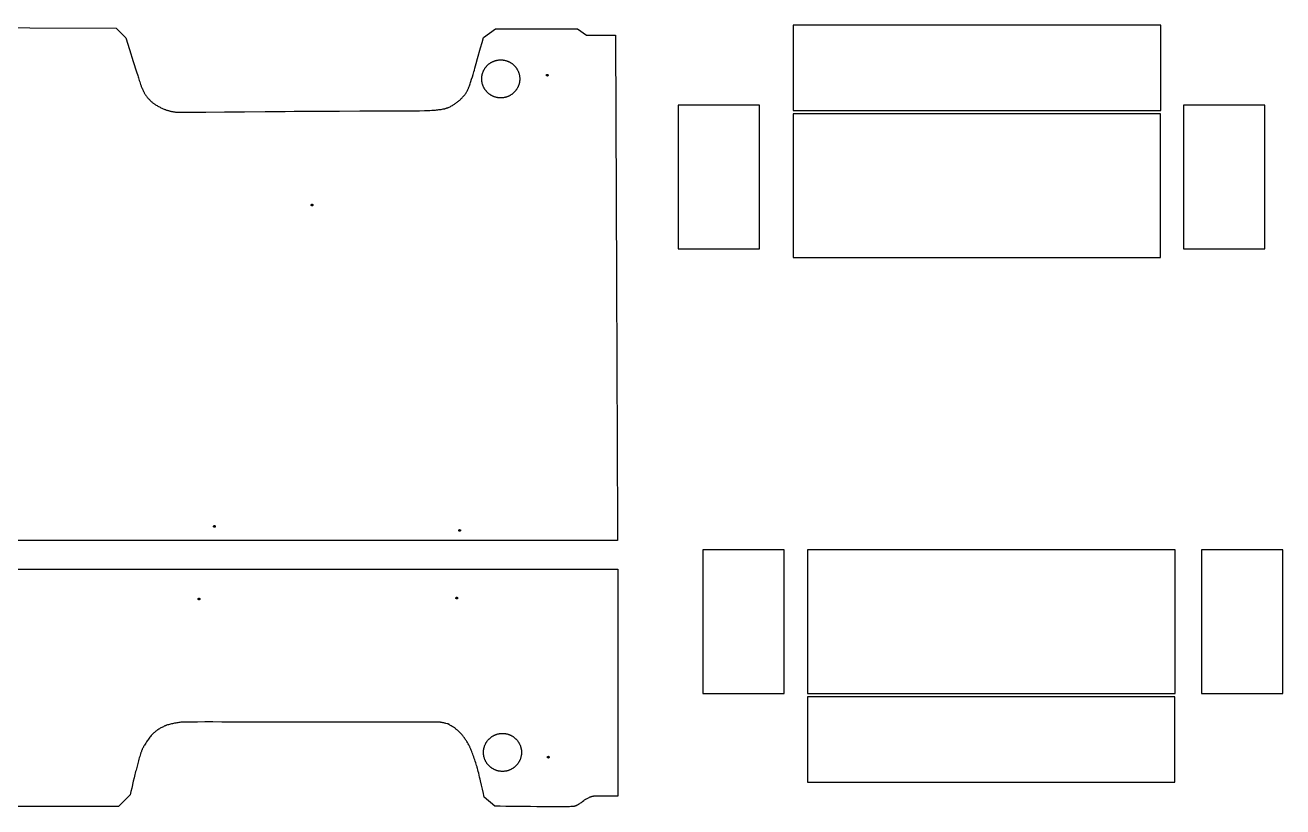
# Model space of a CAD drawing. Extents: x -1323 to 4106, y -2882 to 4656.
# Drawn here: x 667 to 3644, y -295 to 1556 of the extents above; entities that cross this region are included whole.
import ezdxf

# ---------------------------------------------------------------- set-up
doc = ezdxf.new("R2010")
doc.units = 0
doc.layers.add('Default_Layer', color=1, linetype='CONTINUOUS')

msp = doc.modelspace()

# ---------------------------------------------------------------- linework, layer by layer
at = {"layer": 'Default_Layer'}
for points in [[(472.5, 1550.6), (882.3, 1548.5), (905.3, 1525.5), (913.6, 1498.6), (922.6, 1469.6), (930.3, 1445), (933, 1436.3), (934, 1433.2), (934.6, 1431.2), (936.7, 1424.7), (937.8, 1421.4), (938.9, 1418.2), (940, 1415), (940.5, 1413.5), (941.1, 1411.9), (941.6, 1410.5), (942.2, 1409.1), (942.8, 1407.7), (943.3, 1406.5), (944.4, 1404), (945.6, 1401.5), (946.8, 1399), (947.4, 1397.8), (948.1, 1396.6), (948.7, 1395.4), (949.4, 1394.2), (950.1, 1393.1), (950.8, 1391.9), (951.5, 1390.8), (952.3, 1389.6), (953.1, 1388.5), (953.9, 1387.4), (954.7, 1386.3), (955.6, 1385.2), (956.5, 1384.1), (957.5, 1383), (958.5, 1381.8), (959.5, 1380.7), (960.6, 1379.6), (961.6, 1378.4), (962.8, 1377.3), (963.9, 1376.2), (965, 1375.2), (966.2, 1374.1), (967.4, 1373.1), (968.6, 1372.1), (969.8, 1371.2), (971, 1370.2), (972.3, 1369.3), (973.8, 1368.4), (975.3, 1367.4), (977, 1366.4), (978.8, 1365.4), (980.6, 1364.4), (982.4, 1363.3), (984.4, 1362.3), (986.3, 1361.4), (988.2, 1360.4), (990.1, 1359.5), (991.9, 1358.7), (993.7, 1357.9), (995.4, 1357.1), (997, 1356.5), (998.5, 1355.9), (999.9, 1355.4), (1001.4, 1354.9), (1002.8, 1354.4), (1004.3, 1353.9), (1005.8, 1353.5), (1007.2, 1353.1), (1008.7, 1352.7), (1010.2, 1352.4), (1011.7, 1352), (1013.2, 1351.7), (1014.7, 1351.4), (1016.2, 1351.1), (1017.7, 1350.9), (1019.2, 1350.6), (1020.7, 1350.4), (1022.2, 1350.2), (1022.8, 1350.2), (1023.5, 1350.2), (1025.9, 1350.1), (1029.2, 1350.1), (1033.4, 1350), (1038.5, 1350), (1044.4, 1350), (1058.6, 1350), (1075.5, 1350.1), (1094.6, 1350.2), (1138.2, 1350.6), (1186.1, 1350.9), (1235.1, 1351.4), (1282, 1351.7), (1303.6, 1351.9), (1323.4, 1352), (1343.2, 1352.1), (1364.6, 1352.2), (1410.9, 1352.4), (1459.2, 1352.6), (1506.5, 1352.7), (1549.7, 1352.9), (1568.9, 1353), (1585.9, 1353.2), (1600.3, 1353.3), (1611.8, 1353.4), (1616.4, 1353.5), (1620, 1353.6), (1622.8, 1353.7), (1624.6, 1353.8), (1629.8, 1354.2), (1635.3, 1354.6), (1638, 1354.9), (1640.8, 1355.1), (1643.5, 1355.4), (1646.2, 1355.8), (1648.9, 1356.1), (1651.5, 1356.5), (1654.1, 1356.9), (1656.5, 1357.4), (1657.7, 1357.6), (1658.9, 1357.9), (1660, 1358.1), (1661.1, 1358.4), (1662.2, 1358.7), (1663.3, 1359), (1664.3, 1359.3), (1665.2, 1359.7), (1666.2, 1360), (1667.1, 1360.4), (1668, 1360.7), (1669, 1361.1), (1670.8, 1361.9), (1672.7, 1362.8), (1674.5, 1363.7), (1676.3, 1364.7), (1678.1, 1365.7), (1679.8, 1366.8), (1681.6, 1367.9), (1683.3, 1369), (1684.9, 1370.1), (1686.6, 1371.3), (1688.2, 1372.5), (1689.7, 1373.7), (1691.2, 1374.9), (1692.7, 1376.1), (1694.2, 1377.3), (1695.6, 1378.6), (1697, 1379.9), (1698.4, 1381.2), (1699.8, 1382.5), (1701.1, 1383.9), (1702.4, 1385.3), (1703.7, 1386.7), (1705, 1388.2), (1706.2, 1389.6), (1707.4, 1391.1), (1708.5, 1392.7), (1709.6, 1394.2), (1710.7, 1395.8), (1711.7, 1397.4), (1712.7, 1399), (1713.2, 1399.9), (1713.7, 1400.8), (1714.1, 1401.7), (1714.6, 1402.7), (1715.1, 1403.7), (1715.6, 1404.8), (1716, 1405.9), (1716.5, 1407), (1717.4, 1409.4), (1718.4, 1411.9), (1719.3, 1414.5), (1720.2, 1417.2), (1721.1, 1419.9), (1722, 1422.7), (1723.7, 1428.2), (1725.4, 1433.7), (1727, 1438.9), (1727.9, 1441.8), (1729, 1445.3), (1730.2, 1449.5), (1731.6, 1454.2), (1734.6, 1464.9), (1737.9, 1476.8), (1745, 1502.5), (1748.5, 1515), (1751.7, 1526.6), (1780, 1547.3), (1974.1, 1547.3), (1995.9, 1532), (2064.1, 1532), (2066.4, 949.1), (2068.9, 366.3), (2068.9, 366.3), (2068.9, 335.5), (1585.7, 335.5), (1102.5, 335.5), (619.3, 335.5)], [(-351.3, 267.5), (2069.9, 267.5), (2070, -269.9), (2062.5, -269.8), (2054.2, -269.8), (2037, -269.7), (2029.2, -269.7), (2022.6, -269.7), (2019.9, -269.7), (2017.7, -269.8), (2016.1, -269.8), (2015.1, -269.9), (2013.9, -270), (2012.6, -270.2), (2011.3, -270.4), (2010, -270.7), (2008.7, -270.9), (2007.5, -271.3), (2006.2, -271.6), (2005, -272), (2004.4, -272.2), (2003.7, -272.5), (2002.4, -273.1), (2000.9, -273.7), (1999.4, -274.5), (1997.9, -275.2), (1996.4, -276), (1993.5, -277.6), (1993.1, -277.8), (1992.7, -278.1), (1991.7, -278.8), (1990.5, -279.6), (1989.2, -280.6), (1986.2, -282.9), (1984.5, -284.2), (1982.7, -285.5), (1980.8, -286.8), (1978.9, -288), (1977.9, -288.7), (1976.9, -289.3), (1975.9, -289.9), (1975, -290.4), (1974, -291), (1973, -291.5), (1972, -292), (1971, -292.5), (1970, -292.9), (1969.1, -293.3), (1968.1, -293.6), (1967.2, -293.9), (1966.6, -294), (1966, -294.1), (1965.1, -294.2), (1964.1, -294.3), (1963, -294.4), (1961.7, -294.5), (1958.8, -294.7), (1955.4, -294.8), (1951.5, -294.9), (1947.2, -295), (1942.4, -295.1), (1937.3, -295.1), (1931.8, -295.1), (1925.9, -295.1), (1919.8, -295.1), (1906.7, -295.1), (1892.9, -294.9), (1878.3, -294.8), (1863.4, -294.6), (1833.4, -294.3), (1818.7, -294.1), (1804.6, -294), (1791.2, -293.9), (1778.9, -293.9), (1753.7, -272.6), (1752.6, -268.1), (1751.5, -263.4), (1749.3, -253.6), (1747.1, -243.7), (1744.9, -233.9), (1743.8, -229.2), (1742.7, -224.5), (1741.6, -220), (1740.6, -215.6), (1739.5, -211.5), (1738.5, -207.6), (1737.5, -204), (1737, -202.3), (1736.6, -200.7), (1735.6, -197.5), (1734.6, -194.2), (1733.5, -190.8), (1732.3, -187.3), (1731.2, -183.8), (1730, -180.3), (1728.7, -176.8), (1727.5, -173.4), (1726.3, -170.1), (1725.1, -166.9), (1723.9, -163.8), (1722.8, -160.9), (1721.7, -158.2), (1720.6, -155.7), (1719.6, -153.5), (1719.1, -152.5), (1718.7, -151.5), (1717.8, -149.8), (1716.8, -148), (1715.8, -146.1), (1714.7, -144.3), (1713.6, -142.5), (1712.5, -140.7), (1711.4, -138.9), (1710.2, -137.1), (1709.1, -135.4), (1707.9, -133.7), (1706.8, -132.1), (1705.6, -130.5), (1704.5, -129), (1703.4, -127.6), (1702.3, -126.2), (1701.3, -125), (1700.3, -123.8), (1699.1, -122.5), (1697.9, -121.2), (1696.7, -120), (1695.4, -118.7), (1694.1, -117.5), (1692.8, -116.2), (1691.6, -115), (1690.3, -113.9), (1689, -112.8), (1687.8, -111.7), (1686.7, -110.8), (1685.6, -109.9), (1684.6, -109.1), (1683.8, -108.4), (1683, -107.8), (1682.2, -107.3), (1681.4, -106.7), (1680.4, -106.2), (1679.5, -105.6), (1678.5, -105.1), (1677.5, -104.5), (1675.5, -103.5), (1672.1, -101.8), (1671.1, -101.3), (1670.8, -101.1), (1670.6, -101), (1670.6, -100.9), (1670.6, -100.8), (1670.6, -100.7), (1670.6, -100.5), (1670.6, -100.3), (1670.7, -100.1), (1670.7, -100), (1670.7, -99.8), (1670.7, -99.7), (1670.6, -99.7), (1670.6, -99.6), (1670.4, -99.6), (1669.9, -99.4), (1669.2, -99.2), (1668.2, -98.9), (1665.8, -98.2), (1662.7, -97.4), (1661.1, -97), (1659.4, -96.7), (1657.7, -96.3), (1655.9, -95.9), (1654.3, -95.6), (1652.6, -95.3), (1651.1, -95.1), (1649.7, -94.9), (1649.2, -94.8), (1648.5, -94.8), (1646.2, -94.8), (1642.9, -94.7), (1638.7, -94.7), (1627.5, -94.6), (1613.1, -94.5), (1595.9, -94.5), (1576.4, -94.5), (1531.9, -94.6), (1432.7, -94.8), (1384.9, -94.9), (1342.6, -94.9), (1322.4, -94.9), (1300.5, -94.8), (1253.2, -94.7), (1203.8, -94.5), (1155.4, -94.3), (1132.6, -94.3), (1111.3, -94.2), (1091.7, -94.2), (1074.4, -94.3), (1066.7, -94.3), (1059.8, -94.3), (1053.5, -94.4), (1048.1, -94.5), (1043.5, -94.5), (1039.9, -94.6), (1037.1, -94.8), (1036.1, -94.8), (1035.4, -94.9), (1033, -95.2), (1030.5, -95.5), (1028, -95.9), (1025.5, -96.3), (1023, -96.7), (1020.4, -97.2), (1017.9, -97.7), (1015.4, -98.2), (1013, -98.7), (1010.6, -99.3), (1008.2, -100), (1005.9, -100.6), (1003.7, -101.3), (1001.6, -102.1), (1000.5, -102.4), (999.5, -102.8), (998.5, -103.2), (997.5, -103.6), (995.7, -104.4), (993.8, -105.3), (991.9, -106.2), (990.1, -107.1), (988.2, -108.1), (986.4, -109.1), (984.6, -110.2), (982.9, -111.3), (981.1, -112.4), (979.4, -113.6), (977.7, -114.8), (976.1, -116.1), (974.5, -117.4), (972.9, -118.7), (971.3, -120.1), (969.8, -121.5), (969.1, -122.2), (968.3, -123), (967.5, -123.8), (966.7, -124.6), (965.9, -125.5), (965.1, -126.4), (963.5, -128.3), (961.8, -130.3), (960.2, -132.4), (958.5, -134.6), (956.9, -136.9), (955.2, -139.2), (953.6, -141.5), (952, -144), (950.5, -146.4), (949.1, -148.8), (948.4, -150), (947.7, -151.3), (947, -152.5), (946.4, -153.7), (945.7, -154.9), (945.1, -156.1), (944.6, -157.3), (944, -158.6), (943.4, -159.8), (942.9, -161.2), (942.3, -162.5), (941.8, -163.9), (941.3, -165.3), (940.8, -166.8), (940.2, -168.3), (939.8, -169.8), (938.8, -172.9), (937.8, -176), (936.9, -179.2), (936, -182.5), (935.1, -185.8), (933.4, -192.4), (931.7, -198.9), (930.8, -202.1), (930, -205.2), (929.1, -208.4), (928.2, -211.8), (927.3, -215.3), (926.4, -218.9), (924.5, -226.5), (922.6, -234.5), (918.8, -250.8), (916.9, -258.9), (915, -266.8), (887.7, -294.1), (-351, -294.1)]]:
    msp.add_lwpolyline(points, dxfattribs=at)
for points in [[(3355.2, 1555.9), (2485.2, 1555.9), (2485.2, 1353.9), (3355.2, 1353.9), (3355.2, 1555.9)], [(1747.6, 1428.6), (1747.6, 1429.8), (1747.7, 1430.9), (1747.8, 1432.1), (1747.9, 1433.2), (1748, 1434.3), (1748.1, 1435.5), (1748.3, 1436.6), (1748.5, 1437.7), (1748.8, 1438.8), (1749, 1439.9), (1749.3, 1440.9), (1749.7, 1442), (1750, 1443), (1750.4, 1444.1), (1750.7, 1445.1), (1751.2, 1446.1), (1751.6, 1447.1), (1752.1, 1448.1), (1752.6, 1449.1), (1753.1, 1450.1), (1753.6, 1451), (1754.1, 1451.9), (1754.7, 1452.9), (1755.3, 1453.8), (1755.9, 1454.7), (1756.6, 1455.5), (1757.2, 1456.4), (1757.9, 1457.2), (1758.6, 1458.1), (1759.3, 1458.9), (1760.1, 1459.7), (1760.8, 1460.4), (1761.6, 1461.2), (1762.4, 1461.9), (1763.2, 1462.6), (1764, 1463.3), (1764.8, 1464), (1765.7, 1464.7), (1766.6, 1465.3), (1767.5, 1465.9), (1768.4, 1466.5), (1769.3, 1467.1), (1770.2, 1467.6), (1771.2, 1468.2), (1772.1, 1468.7), (1773.1, 1469.2), (1774.1, 1469.6), (1775.1, 1470.1), (1776.1, 1470.5), (1777.2, 1470.9), (1778.2, 1471.2), (1779.2, 1471.6), (1780.3, 1471.9), (1781.4, 1472.2), (1782.5, 1472.5), (1783.6, 1472.7), (1784.7, 1472.9), (1785.8, 1473.1), (1786.9, 1473.2), (1788, 1473.4), (1789.2, 1473.5), (1790.3, 1473.6), (1791.5, 1473.6), (1792.6, 1473.6), (1793.8, 1473.6), (1794.9, 1473.6), (1796.1, 1473.5), (1797.2, 1473.4), (1798.4, 1473.2), (1799.5, 1473.1), (1800.6, 1472.9), (1801.7, 1472.7), (1802.8, 1472.5), (1803.9, 1472.2), (1804.9, 1471.9), (1806, 1471.6), (1807.1, 1471.2), (1808.1, 1470.9), (1809.1, 1470.5), (1810.1, 1470.1), (1811.1, 1469.6), (1812.1, 1469.2), (1813.1, 1468.7), (1814.1, 1468.2), (1815, 1467.6), (1816, 1467.1), (1816.9, 1466.5), (1817.8, 1465.9), (1818.7, 1465.3), (1819.6, 1464.7), (1820.4, 1464), (1821.3, 1463.3), (1822.1, 1462.6), (1822.9, 1461.9), (1823.7, 1461.2), (1824.4, 1460.4), (1825.2, 1459.7), (1825.9, 1458.9), (1826.7, 1458.1), (1827.4, 1457.2), (1828, 1456.4), (1828.7, 1455.5), (1829.3, 1454.7), (1829.9, 1453.8), (1830.5, 1452.9), (1831.1, 1451.9), (1831.7, 1451), (1832.2, 1450.1), (1832.7, 1449.1), (1833.2, 1448.1), (1833.7, 1447.1), (1834.1, 1446.1), (1834.5, 1445.1), (1834.9, 1444.1), (1835.3, 1443), (1835.6, 1442), (1835.9, 1440.9), (1836.2, 1439.9), (1836.5, 1438.8), (1836.7, 1437.7), (1836.9, 1436.6), (1837.1, 1435.5), (1837.3, 1434.3), (1837.4, 1433.2), (1837.5, 1432.1), (1837.6, 1430.9), (1837.6, 1429.8), (1837.6, 1428.6), (1837.6, 1427.5), (1837.6, 1426.3), (1837.5, 1425.1), (1837.4, 1424), (1837.3, 1422.9), (1837.1, 1421.8), (1836.9, 1420.6), (1836.7, 1419.5), (1836.5, 1418.4), (1836.2, 1417.4), (1835.9, 1416.3), (1835.6, 1415.2), (1835.3, 1414.2), (1834.9, 1413.1), (1834.5, 1412.1), (1834.1, 1411.1), (1833.7, 1410.1), (1833.2, 1409.1), (1832.7, 1408.1), (1832.2, 1407.2), (1831.7, 1406.2), (1831.1, 1405.3), (1830.5, 1404.4), (1829.9, 1403.5), (1829.3, 1402.6), (1828.7, 1401.7), (1828, 1400.8), (1827.4, 1400), (1826.7, 1399.2), (1825.9, 1398.4), (1825.2, 1397.6), (1824.4, 1396.8), (1823.7, 1396), (1822.9, 1395.3), (1822.1, 1394.6), (1821.3, 1393.9), (1820.4, 1393.2), (1819.6, 1392.6), (1818.7, 1391.9), (1817.8, 1391.3), (1816.9, 1390.7), (1816, 1390.1), (1815, 1389.6), (1814.1, 1389), (1813.1, 1388.5), (1812.1, 1388), (1811.1, 1387.6), (1810.1, 1387.1), (1809.1, 1386.7), (1808.1, 1386.3), (1807.1, 1386), (1806, 1385.6), (1804.9, 1385.3), (1803.9, 1385), (1802.8, 1384.8), (1801.7, 1384.5), (1800.6, 1384.3), (1799.5, 1384.1), (1798.4, 1384), (1797.2, 1383.8), (1796.1, 1383.7), (1794.9, 1383.7), (1793.8, 1383.6), (1792.6, 1383.6), (1791.5, 1383.6), (1790.3, 1383.7), (1789.2, 1383.7), (1788, 1383.8), (1786.9, 1384), (1785.8, 1384.1), (1784.7, 1384.3), (1783.6, 1384.5), (1782.5, 1384.8), (1781.4, 1385), (1780.3, 1385.3), (1779.2, 1385.6), (1778.2, 1386), (1777.2, 1386.3), (1776.1, 1386.7), (1775.1, 1387.1), (1774.1, 1387.6), (1773.1, 1388), (1772.1, 1388.5), (1771.2, 1389), (1770.2, 1389.6), (1769.3, 1390.1), (1768.4, 1390.7), (1767.5, 1391.3), (1766.6, 1391.9), (1765.7, 1392.6), (1764.8, 1393.2), (1764, 1393.9), (1763.2, 1394.6), (1762.4, 1395.3), (1761.6, 1396), (1760.8, 1396.8), (1760.1, 1397.6), (1759.3, 1398.4), (1758.6, 1399.2), (1757.9, 1400), (1757.2, 1400.8), (1756.6, 1401.7), (1755.9, 1402.6), (1755.3, 1403.5), (1754.7, 1404.4), (1754.1, 1405.3), (1753.6, 1406.2), (1753.1, 1407.2), (1752.6, 1408.1), (1752.1, 1409.1), (1751.6, 1410.1), (1751.2, 1411.1), (1750.7, 1412.1), (1750.4, 1413.1), (1750, 1414.2), (1749.7, 1415.2), (1749.3, 1416.3), (1749, 1417.4), (1748.8, 1418.4), (1748.5, 1419.5), (1748.3, 1420.6), (1748.1, 1421.8), (1748, 1422.9), (1747.9, 1424), (1747.8, 1425.1), (1747.7, 1426.3), (1747.6, 1427.5), (1747.6, 1428.6)], [(1900.9, 1437.4), (1900.9, 1437.6), (1900.9, 1437.8), (1901, 1438), (1901, 1438.2), (1901.1, 1438.3), (1901.2, 1438.5), (1901.3, 1438.7), (1901.5, 1438.8), (1901.6, 1438.9), (1901.8, 1439), (1901.9, 1439.1), (1902.1, 1439.2), (1902.3, 1439.3), (1902.5, 1439.3), (1902.7, 1439.4), (1902.9, 1439.4), (1903.1, 1439.4), (1903.3, 1439.3), (1903.5, 1439.3), (1903.6, 1439.2), (1903.8, 1439.1), (1904, 1439), (1904.1, 1438.9), (1904.3, 1438.8), (1904.4, 1438.7), (1904.5, 1438.5), (1904.6, 1438.3), (1904.7, 1438.2), (1904.8, 1438), (1904.8, 1437.8), (1904.9, 1437.6), (1904.9, 1437.4), (1904.9, 1437.2), (1904.8, 1437), (1904.8, 1436.8), (1904.7, 1436.6), (1904.6, 1436.4), (1904.5, 1436.3), (1904.4, 1436.1), (1904.3, 1436), (1904.1, 1435.8), (1904, 1435.7), (1903.8, 1435.6), (1903.6, 1435.5), (1903.5, 1435.5), (1903.3, 1435.4), (1903.1, 1435.4), (1902.9, 1435.4), (1902.7, 1435.4), (1902.5, 1435.4), (1902.3, 1435.5), (1902.1, 1435.5), (1901.9, 1435.6), (1901.8, 1435.7), (1901.6, 1435.8), (1901.5, 1436), (1901.3, 1436.1), (1901.2, 1436.3), (1901.1, 1436.4), (1901, 1436.6), (1901, 1436.8), (1900.9, 1437), (1900.9, 1437.2), (1900.9, 1437.4)], [(2405.4, 1026.2), (2405.4, 1366.2), (2212.4, 1366.2), (2212.4, 1026.2), (2405.4, 1026.2)], [(3354.7, 1345.5), (2484.7, 1345.5), (2484.7, 1005.5), (3354.7, 1005.5), (3354.7, 1345.5)], [(3602, 1026.2), (3602, 1366.2), (3409, 1366.2), (3409, 1026.2), (3602, 1026.2)], [(1343.9, 1130), (1343.9, 1130.2), (1344, 1130.4), (1344, 1130.5), (1344.1, 1130.7), (1344.2, 1130.9), (1344.3, 1131.1), (1344.4, 1131.2), (1344.5, 1131.4), (1344.7, 1131.5), (1344.8, 1131.6), (1345, 1131.7), (1345.2, 1131.8), (1345.3, 1131.9), (1345.5, 1131.9), (1345.7, 1131.9), (1345.9, 1132), (1346.1, 1131.9), (1346.3, 1131.9), (1346.5, 1131.9), (1346.7, 1131.8), (1346.9, 1131.7), (1347.1, 1131.6), (1347.2, 1131.5), (1347.4, 1131.4), (1347.5, 1131.2), (1347.6, 1131.1), (1347.7, 1130.9), (1347.8, 1130.7), (1347.8, 1130.5), (1347.9, 1130.4), (1347.9, 1130.2), (1347.9, 1130), (1347.9, 1129.7), (1347.9, 1129.5), (1347.8, 1129.4), (1347.8, 1129.2), (1347.7, 1129), (1347.6, 1128.8), (1347.5, 1128.7), (1347.4, 1128.5), (1347.2, 1128.4), (1347.1, 1128.3), (1346.9, 1128.2), (1346.7, 1128.1), (1346.5, 1128), (1346.3, 1128), (1346.1, 1128), (1345.9, 1128), (1345.7, 1128), (1345.5, 1128), (1345.3, 1128), (1345.2, 1128.1), (1345, 1128.2), (1344.8, 1128.3), (1344.7, 1128.4), (1344.5, 1128.5), (1344.4, 1128.7), (1344.3, 1128.8), (1344.2, 1129), (1344.1, 1129.2), (1344, 1129.4), (1344, 1129.5), (1343.9, 1129.7), (1343.9, 1130)], [(1112.6, 368.8), (1112.7, 369), (1112.7, 369.2), (1112.7, 369.4), (1112.8, 369.6), (1112.9, 369.8), (1113, 370), (1113.1, 370.1), (1113.2, 370.3), (1113.4, 370.4), (1113.5, 370.5), (1113.7, 370.6), (1113.9, 370.7), (1114, 370.8), (1114.2, 370.8), (1114.4, 370.8), (1114.6, 370.8), (1114.8, 370.8), (1115, 370.8), (1115.2, 370.8), (1115.4, 370.7), (1115.6, 370.6), (1115.8, 370.5), (1115.9, 370.4), (1116.1, 370.3), (1116.2, 370.1), (1116.3, 370), (1116.4, 369.8), (1116.5, 369.6), (1116.6, 369.4), (1116.6, 369.2), (1116.6, 369), (1116.6, 368.8), (1116.6, 368.6), (1116.6, 368.4), (1116.6, 368.2), (1116.5, 368.1), (1116.4, 367.9), (1116.3, 367.7), (1116.2, 367.6), (1116.1, 367.4), (1115.9, 367.3), (1115.8, 367.2), (1115.6, 367.1), (1115.4, 367), (1115.2, 366.9), (1115, 366.9), (1114.8, 366.9), (1114.6, 366.8), (1114.4, 366.9), (1114.2, 366.9), (1114, 366.9), (1113.9, 367), (1113.7, 367.1), (1113.5, 367.2), (1113.4, 367.3), (1113.2, 367.4), (1113.1, 367.6), (1113, 367.7), (1112.9, 367.9), (1112.8, 368.1), (1112.7, 368.2), (1112.7, 368.4), (1112.7, 368.6), (1112.6, 368.8)], [(1693.3, 359.3), (1693.3, 359.5), (1693.4, 359.7), (1693.4, 359.9), (1693.5, 360.1), (1693.6, 360.3), (1693.7, 360.5), (1693.8, 360.6), (1693.9, 360.8), (1694.1, 360.9), (1694.2, 361), (1694.4, 361.1), (1694.5, 361.2), (1694.7, 361.2), (1694.9, 361.3), (1695.1, 361.3), (1695.3, 361.3), (1695.5, 361.3), (1695.7, 361.3), (1695.9, 361.2), (1696.1, 361.2), (1696.3, 361.1), (1696.4, 361), (1696.6, 360.9), (1696.7, 360.8), (1696.9, 360.6), (1697, 360.5), (1697.1, 360.3), (1697.2, 360.1), (1697.2, 359.9), (1697.3, 359.7), (1697.3, 359.5), (1697.3, 359.3), (1697.3, 359.1), (1697.3, 358.9), (1697.2, 358.7), (1697.2, 358.6), (1697.1, 358.4), (1697, 358.2), (1696.9, 358.1), (1696.7, 357.9), (1696.6, 357.8), (1696.4, 357.7), (1696.3, 357.6), (1696.1, 357.5), (1695.9, 357.4), (1695.7, 357.4), (1695.5, 357.3), (1695.3, 357.3), (1695.1, 357.3), (1694.9, 357.4), (1694.7, 357.4), (1694.5, 357.5), (1694.4, 357.6), (1694.2, 357.7), (1694.1, 357.8), (1693.9, 357.9), (1693.8, 358.1), (1693.7, 358.2), (1693.6, 358.4), (1693.5, 358.6), (1693.4, 358.7), (1693.4, 358.9), (1693.3, 359.1), (1693.3, 359.3)], [(2463.9, -26.6), (2463.9, 313.4), (2270.9, 313.4), (2270.9, -26.6), (2463.9, -26.6)], [(2519.3, -26.6), (3389.3, -26.6), (3389.3, 313.4), (2519.3, 313.4), (2519.3, -26.6)], [(3451.5, 313.4), (3451.5, -26.6), (3644.5, -26.6), (3644.5, 313.4), (3451.5, 313.4)], [(1080.1, 197.1), (1080.1, 196.9), (1080.1, 196.7), (1080, 196.5), (1080, 196.3), (1079.9, 196.1), (1079.8, 196), (1079.7, 195.8), (1079.5, 195.7), (1079.4, 195.5), (1079.2, 195.4), (1079.1, 195.3), (1078.9, 195.2), (1078.7, 195.2), (1078.5, 195.1), (1078.3, 195.1), (1078.1, 195.1), (1077.9, 195.1), (1077.7, 195.1), (1077.5, 195.2), (1077.3, 195.2), (1077.2, 195.3), (1077, 195.4), (1076.8, 195.5), (1076.7, 195.7), (1076.6, 195.8), (1076.5, 196), (1076.4, 196.1), (1076.3, 196.3), (1076.2, 196.5), (1076.2, 196.7), (1076.1, 196.9), (1076.1, 197.1), (1076.1, 197.3), (1076.2, 197.5), (1076.2, 197.7), (1076.3, 197.9), (1076.4, 198), (1076.5, 198.2), (1076.6, 198.4), (1076.7, 198.5), (1076.8, 198.6), (1077, 198.7), (1077.2, 198.8), (1077.3, 198.9), (1077.5, 199), (1077.7, 199), (1077.9, 199.1), (1078.1, 199.1), (1078.3, 199.1), (1078.5, 199), (1078.7, 199), (1078.9, 198.9), (1079.1, 198.8), (1079.2, 198.7), (1079.4, 198.6), (1079.5, 198.5), (1079.7, 198.4), (1079.8, 198.2), (1079.9, 198), (1080, 197.9), (1080, 197.7), (1080.1, 197.5), (1080.1, 197.3), (1080.1, 197.1)], [(1690.5, 199.2), (1690.5, 199), (1690.5, 198.8), (1690.5, 198.6), (1690.4, 198.5), (1690.3, 198.3), (1690.2, 198.1), (1690.1, 198), (1690, 197.8), (1689.8, 197.7), (1689.7, 197.6), (1689.5, 197.5), (1689.3, 197.4), (1689.1, 197.3), (1688.9, 197.3), (1688.7, 197.2), (1688.5, 197.2), (1688.3, 197.2), (1688.1, 197.3), (1687.9, 197.3), (1687.8, 197.4), (1687.6, 197.5), (1687.4, 197.6), (1687.3, 197.7), (1687.1, 197.8), (1687, 198), (1686.9, 198.1), (1686.8, 198.3), (1686.7, 198.5), (1686.6, 198.6), (1686.6, 198.8), (1686.6, 199), (1686.5, 199.2), (1686.6, 199.4), (1686.6, 199.6), (1686.6, 199.8), (1686.7, 200), (1686.8, 200.2), (1686.9, 200.4), (1687, 200.5), (1687.1, 200.7), (1687.3, 200.8), (1687.4, 200.9), (1687.6, 201), (1687.8, 201.1), (1687.9, 201.1), (1688.1, 201.2), (1688.3, 201.2), (1688.5, 201.2), (1688.7, 201.2), (1688.9, 201.2), (1689.1, 201.1), (1689.3, 201.1), (1689.5, 201), (1689.7, 200.9), (1689.8, 200.8), (1690, 200.7), (1690.1, 200.5), (1690.2, 200.4), (1690.3, 200.2), (1690.4, 200), (1690.5, 199.8), (1690.5, 199.6), (1690.5, 199.4), (1690.5, 199.2)], [(2518.8, -236.9), (3388.8, -236.9), (3388.8, -34.9), (2518.8, -34.9), (2518.8, -236.9)], [(1841.8, -166.2), (1841.8, -167.4), (1841.7, -168.5), (1841.7, -169.7), (1841.6, -170.8), (1841.4, -172), (1841.3, -173.1), (1841.1, -174.2), (1840.9, -175.3), (1840.6, -176.4), (1840.4, -177.5), (1840.1, -178.5), (1839.8, -179.6), (1839.4, -180.7), (1839.1, -181.7), (1838.7, -182.7), (1838.3, -183.7), (1837.8, -184.7), (1837.3, -185.7), (1836.9, -186.7), (1836.4, -187.7), (1835.8, -188.6), (1835.3, -189.6), (1834.7, -190.5), (1834.1, -191.4), (1833.5, -192.3), (1832.8, -193.1), (1832.2, -194), (1831.5, -194.8), (1830.8, -195.7), (1830.1, -196.5), (1829.4, -197.3), (1828.6, -198), (1827.8, -198.8), (1827, -199.5), (1826.2, -200.3), (1825.4, -200.9), (1824.6, -201.6), (1823.7, -202.3), (1822.8, -202.9), (1821.9, -203.5), (1821, -204.1), (1820.1, -204.7), (1819.2, -205.3), (1818.2, -205.8), (1817.3, -206.3), (1816.3, -206.8), (1815.3, -207.2), (1814.3, -207.7), (1813.3, -208.1), (1812.3, -208.5), (1811.2, -208.9), (1810.2, -209.2), (1809.1, -209.5), (1808, -209.8), (1806.9, -210.1), (1805.9, -210.3), (1804.8, -210.5), (1803.6, -210.7), (1802.5, -210.9), (1801.4, -211), (1800.2, -211.1), (1799.1, -211.2), (1797.9, -211.2), (1796.8, -211.2), (1795.6, -211.2), (1794.5, -211.2), (1793.3, -211.1), (1792.2, -211), (1791.1, -210.9), (1789.9, -210.7), (1788.8, -210.5), (1787.7, -210.3), (1786.6, -210.1), (1785.5, -209.8), (1784.5, -209.5), (1783.4, -209.2), (1782.4, -208.9), (1781.3, -208.5), (1780.3, -208.1), (1779.3, -207.7), (1778.3, -207.2), (1777.3, -206.8), (1776.3, -206.3), (1775.3, -205.8), (1774.4, -205.3), (1773.5, -204.7), (1772.5, -204.1), (1771.6, -203.5), (1770.7, -202.9), (1769.9, -202.3), (1769, -201.6), (1768.2, -200.9), (1767.3, -200.3), (1766.5, -199.5), (1765.7, -198.8), (1765, -198), (1764.2, -197.3), (1763.5, -196.5), (1762.8, -195.7), (1762.1, -194.8), (1761.4, -194), (1760.7, -193.1), (1760.1, -192.3), (1759.5, -191.4), (1758.9, -190.5), (1758.3, -189.6), (1757.7, -188.6), (1757.2, -187.7), (1756.7, -186.7), (1756.2, -185.7), (1755.8, -184.7), (1755.3, -183.7), (1754.9, -182.7), (1754.5, -181.7), (1754.2, -180.7), (1753.8, -179.6), (1753.5, -178.5), (1753.2, -177.5), (1752.9, -176.4), (1752.7, -175.3), (1752.5, -174.2), (1752.3, -173.1), (1752.1, -172), (1752, -170.8), (1751.9, -169.7), (1751.8, -168.5), (1751.8, -167.4), (1751.8, -166.2), (1751.8, -165.1), (1751.8, -163.9), (1751.9, -162.8), (1752, -161.6), (1752.1, -160.5), (1752.3, -159.4), (1752.5, -158.3), (1752.7, -157.2), (1752.9, -156.1), (1753.2, -155), (1753.5, -153.9), (1753.8, -152.8), (1754.2, -151.8), (1754.5, -150.8), (1754.9, -149.7), (1755.3, -148.7), (1755.8, -147.7), (1756.2, -146.7), (1756.7, -145.7), (1757.2, -144.8), (1757.7, -143.8), (1758.3, -142.9), (1758.9, -142), (1759.5, -141.1), (1760.1, -140.2), (1760.7, -139.3), (1761.4, -138.4), (1762.1, -137.6), (1762.8, -136.8), (1763.5, -136), (1764.2, -135.2), (1765, -134.4), (1765.7, -133.7), (1766.5, -132.9), (1767.3, -132.2), (1768.2, -131.5), (1769, -130.8), (1769.9, -130.2), (1770.7, -129.5), (1771.6, -128.9), (1772.5, -128.3), (1773.5, -127.7), (1774.4, -127.2), (1775.3, -126.7), (1776.3, -126.1), (1777.3, -125.7), (1778.3, -125.2), (1779.3, -124.8), (1780.3, -124.3), (1781.3, -124), (1782.4, -123.6), (1783.4, -123.2), (1784.5, -122.9), (1785.5, -122.6), (1786.6, -122.4), (1787.7, -122.1), (1788.8, -121.9), (1789.9, -121.7), (1791.1, -121.6), (1792.2, -121.5), (1793.3, -121.4), (1794.5, -121.3), (1795.6, -121.2), (1796.8, -121.2), (1797.9, -121.2), (1799.1, -121.3), (1800.2, -121.4), (1801.4, -121.5), (1802.5, -121.6), (1803.6, -121.7), (1804.8, -121.9), (1805.9, -122.1), (1806.9, -122.4), (1808, -122.6), (1809.1, -122.9), (1810.2, -123.2), (1811.2, -123.6), (1812.3, -124), (1813.3, -124.3), (1814.3, -124.8), (1815.3, -125.2), (1816.3, -125.7), (1817.3, -126.1), (1818.2, -126.7), (1819.2, -127.2), (1820.1, -127.7), (1821, -128.3), (1821.9, -128.9), (1822.8, -129.5), (1823.7, -130.2), (1824.6, -130.8), (1825.4, -131.5), (1826.2, -132.2), (1827, -132.9), (1827.8, -133.7), (1828.6, -134.4), (1829.4, -135.2), (1830.1, -136), (1830.8, -136.8), (1831.5, -137.6), (1832.2, -138.4), (1832.8, -139.3), (1833.5, -140.2), (1834.1, -141.1), (1834.7, -142), (1835.3, -142.9), (1835.8, -143.8), (1836.4, -144.8), (1836.9, -145.7), (1837.3, -146.7), (1837.8, -147.7), (1838.3, -148.7), (1838.7, -149.7), (1839.1, -150.8), (1839.4, -151.8), (1839.8, -152.8), (1840.1, -153.9), (1840.4, -155), (1840.6, -156.1), (1840.9, -157.2), (1841.1, -158.3), (1841.3, -159.4), (1841.4, -160.5), (1841.6, -161.6), (1841.7, -162.8), (1841.7, -163.9), (1841.8, -165.1), (1841.8, -166.2)], [(1907.2, -177.5), (1907.2, -177.7), (1907.2, -177.9), (1907.2, -178.1), (1907.1, -178.2), (1907, -178.4), (1906.9, -178.6), (1906.8, -178.7), (1906.7, -178.9), (1906.5, -179), (1906.4, -179.1), (1906.2, -179.2), (1906, -179.3), (1905.8, -179.4), (1905.6, -179.4), (1905.4, -179.5), (1905.2, -179.5), (1905, -179.5), (1904.8, -179.4), (1904.7, -179.4), (1904.5, -179.3), (1904.3, -179.2), (1904.1, -179.1), (1904, -179), (1903.8, -178.9), (1903.7, -178.7), (1903.6, -178.6), (1903.5, -178.4), (1903.4, -178.2), (1903.3, -178.1), (1903.3, -177.9), (1903.3, -177.7), (1903.2, -177.5), (1903.3, -177.3), (1903.3, -177.1), (1903.3, -176.9), (1903.4, -176.7), (1903.5, -176.5), (1903.6, -176.3), (1903.7, -176.2), (1903.8, -176.1), (1904, -175.9), (1904.1, -175.8), (1904.3, -175.7), (1904.5, -175.6), (1904.7, -175.6), (1904.8, -175.5), (1905, -175.5), (1905.2, -175.5), (1905.4, -175.5), (1905.6, -175.5), (1905.8, -175.6), (1906, -175.6), (1906.2, -175.7), (1906.4, -175.8), (1906.5, -175.9), (1906.7, -176.1), (1906.8, -176.2), (1906.9, -176.3), (1907, -176.5), (1907.1, -176.7), (1907.2, -176.9), (1907.2, -177.1), (1907.2, -177.3), (1907.2, -177.5)]]:
    msp.add_lwpolyline(points, close=True, dxfattribs=at)

doc.saveas('drawing.dxf')
